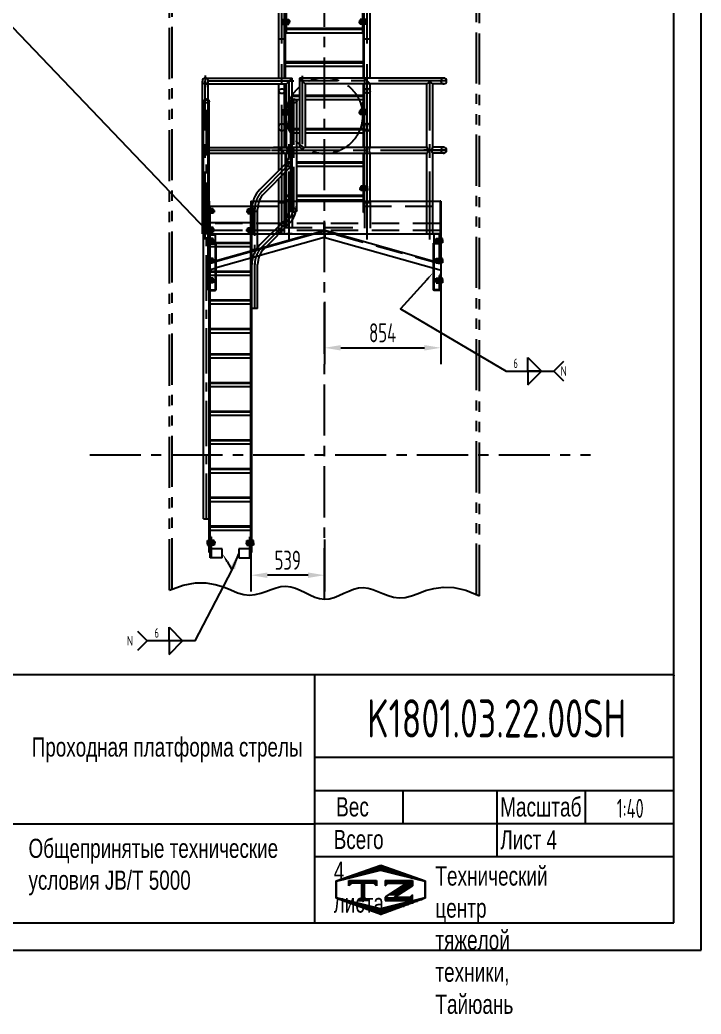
# Model space of a CAD drawing. Header units: millimetres. Extents: x 0 to 16800, y -469 to 11880.
# Drawn here: x 11802 to 16800, y -469 to 6825 of the extents above; entities that cross this region are included whole.
import ezdxf
from ezdxf.enums import TextEntityAlignment as Align

# ---------------------------------------------------------------- set-up
doc = ezdxf.new("R2010")
doc.units = ezdxf.units.MM
doc.header["$LTSCALE"] = 400
for name, pattern in [('F', [0.75, 0.5, -0.25]), ('G', [2, 1.25, -0.25, 0.25, -0.25]), ('K', [2.5, 1.25, -0.25, 0.25, -0.25, 0.25, -0.25])]:
    doc.linetypes.add(name, pattern=pattern)
for name, color, linetype in [('01', 7, 'Continuous'), ('02', 1, 'Continuous'), ('04', 2, 'F'), ('05', 4, 'G'), ('07', 6, 'K'), ('08', 1, 'Continuous'), ('11', 3, 'Continuous'), ('13', 3, 'Continuous'), ('THICK', 7, 'Continuous')]:
    doc.layers.add(name, color=color, linetype=linetype)
doc.styles.get("Standard").update_dxf_attribs({"font": 'isocp', "width": 0.707, "bigfont": 'intecad.shx'})
doc.dimstyles.new('INTE', dxfattribs={"dimscale": 40, "dimtxt": 3.5, "dimasz": 3, "dimexe": 3, "dimexo": 0, "dimgap": 1, "dimtad": 1, "dimdec": 0, "dimdsep": 46, "dimtxsty": 'Standard', "dimcen": 0, "dimclrd": 1, "dimclre": 1, "dimclrt": 3, "dimaunit": 1, "dimadec": 0, "dimazin": 0, "dimtfac": 1, "dimtdec": 0, "dimtmove": 0, "dimatfit": 0, "dimfxl": 1, "dimarcsym": 0})

# ---------------------------------------------------------------- blocks, each defined once
blk = doc.blocks.new('QB1')
at = {"layer": '05', "color": 4, "linetype": 'G', "ltscale": 0.75}
blk.add_line((74888.9, 27859.1), (74888.9, 35197.3), dxfattribs=at)
at = {"layer": '05', "ltscale": 0.75}
blk.add_line((73167.1, 28917.6), (76840, 28917.6), dxfattribs=at)
at = {"layer": '07', "color": 6, "linetype": 'K', "ltscale": 0.75}
for p, q in [((73772.4, 27932.5), (73772.4, 34869.1)), ((76005.4, 27892.1), (76005.4, 34869.1)), ((73752.4, 27925.1), (73752.4, 34865)), ((76025.4, 27883.9), (76025.4, 34865))]:
    blk.add_line(p, q, dxfattribs=at)
blk.add_circle((74888.9, 31406.4), 279.5, dxfattribs=at)
blk = doc.blocks.new('*U9')
at = {"layer": '01'}
for p, q in [((-18, 0), (-18, 16.5)), ((-18, 16.5), (0, 16.5)), ((-18, 10), (0, 10)), ((0, 16.5), (0, 0)), ((0, -16.5), (0, 0)), ((-18, 0), (-18, -16.5)), ((-18, -10), (0, -10)), ((-18, -16.5), (0, -16.5))]:
    blk.add_line(p, q, dxfattribs=at)
at = {"layer": '05'}
blk.add_line((-19.1, 0), (1.1, 0), dxfattribs=at)
blk = doc.blocks.new('*U11')
at = {"layer": '01'}
for p, q in [((-12.5, 0), (-12.5, 16.5)), ((-12.5, 16.5), (0, 16.5)), ((0, 10), (-12.5, 10)), ((-12.5, 0), (-12.5, -16.5)), ((0, 16.5), (0, 0)), ((0, 10), (40, 10)), ((0, -16.5), (0, 0)), ((7.5, 10), (7.5, 0)), ((7.5, -10), (7.5, 0)), ((40, 10), (40, 0)), ((40, -10), (40, 0)), ((0, -10), (-12.5, -10)), ((-12.5, -16.5), (0, -16.5)), ((0, -10), (40, -10))]:
    blk.add_line(p, q, dxfattribs=at)
at = {"layer": '02'}
for p, q in [((40, 8), (7.5, 8)), ((40, -8), (7.5, -8))]:
    blk.add_line(p, q, dxfattribs=at)
at = {"layer": '05'}
blk.add_line((-15.6, 0), (43.5, 0), dxfattribs=at)
blk = doc.blocks.new('*U10')
at = {"layer": '01'}
for p, q in [((-15.1, 5), (-15.1, 0)), ((0, 5), (-15.1, 5)), ((-15.1, 0), (0, 0)), ((0, 0), (-2.9, 5)), ((0, 5), (2.9, 0)), ((0, 5), (15.1, 5)), ((15.1, 0), (0, 0)), ((15.1, 5), (15.1, 0))]:
    blk.add_line(p, q, dxfattribs=at)
at = {"layer": '05'}
blk.add_line((0, 7.1), (0, -2.1), dxfattribs=at)
blk = doc.blocks.new('12-2')
at = {"ltscale": 1.5}
for p, q in [((49559.9, 45789.6), (49737.6, 45789.6)), ((49797.4, 45789.6), (49924.7, 45789.6)), ((49967, 45789.6), (50432.7, 45789.6)), ((50016.3, 45747.3), (50086.6, 45747.3)), ((50141.9, 45747.3), (50432.6, 45747.3)), ((50474.9, 45789.6), (51798.7, 45789.6)), ((50474.9, 45747.3), (51798.7, 45747.3)), ((50016.3, 45163.3), (50086.6, 45163.3)), ((50141.9, 45163.3), (50432.8, 45163.3)), ((50475.1, 45163.3), (51798.7, 45163.3)), ((49559.9, 45121), (49924.8, 45121)), ((49967.1, 45121), (50432.8, 45121)), ((50475.1, 45121), (51798.7, 45121))]:
    blk.add_line(p, q, dxfattribs=at)
for p, q in [((49559.9, 45747.3), (49559.9, 45789.6)), ((49580.6, 45701.2), (49580.6, 45741.3)), ((49605.6, 45701.2), (49605.6, 45741.3)), ((49613.1, 45701.2), (49613.1, 45741.3)), ((49825.6, 45701.2), (49825.6, 45741.3)), ((49850.6, 45701.2), (49850.6, 45741.3)), ((49858.1, 45701.2), (49858.1, 45741.3)), ((50070.6, 45734.9), (50070.6, 45741.3)), ((50095.6, 45734.9), (50095.6, 45741.3)), ((50103.1, 45734.9), (50103.1, 45741.3)), ((50315.6, 45734.9), (50315.6, 45741.3)), ((50340.6, 45734.9), (50340.6, 45741.3)), ((50348.1, 45734.9), (50348.1, 45741.3)), ((50560.6, 45169.3), (50560.6, 45741.3)), ((50585.6, 45169.3), (50585.6, 45741.3)), ((50593.1, 45169.3), (50593.1, 45741.3)), ((50805.7, 45169.3), (50805.7, 45741.3)), ((50830.6, 45169.3), (50830.6, 45741.3)), ((50838.1, 45169.3), (50838.1, 45741.3)), ((50070.6, 45639), (50070.6, 45692.6)), ((50095.6, 45639), (50095.6, 45692.6)), ((50103.1, 45639), (50103.1, 45692.6)), ((50315.6, 45639), (50315.6, 45692.6)), ((50340.6, 45639), (50340.6, 45692.6)), ((50348.1, 45639), (50348.1, 45692.6)), ((49580.6, 45169.3), (49580.6, 45658.9)), ((49605.6, 45169.3), (49605.6, 45658.9)), ((49613.1, 45169.3), (49613.1, 45658.9)), ((49825.6, 45169.3), (49825.6, 45658.9)), ((49850.6, 45169.3), (49850.6, 45658.9)), ((49858.1, 45169.3), (49858.1, 45658.9)), ((50070.6, 45169.3), (50070.6, 45596.7)), ((50095.6, 45169.3), (50095.6, 45596.7)), ((50103.1, 45169.3), (50103.1, 45596.7)), ((50315.6, 45169.3), (50315.6, 45596.7)), ((50340.6, 45169.3), (50340.6, 45596.7)), ((50348.1, 45169.3), (50348.1, 45596.7)), ((49559.9, 45121), (49559.9, 45163.3))]:
    blk.add_line(p, q)
at = {"layer": '01', "color": 7, "linetype": 'Continuous'}
for p, q in [((49489.3, 45747.3), (49779.9, 45747.3)), ((49489.3, 45747.3), (49489.3, 45741.3)), ((49489.3, 45741.3), (49924.7, 45741.3)), ((49967, 45747.3), (50432.6, 45747.3)), ((49967, 45741.3), (50432.6, 45741.3)), ((50149.1, 45735.3), (50149.1, 45741.3)), ((50200.1, 45735.3), (50200.1, 45741.3)), ((50250.1, 45735.3), (50250.1, 45741.3)), ((50301.1, 45735.3), (50301.1, 45741.3)), ((50474.9, 45747.3), (51546.3, 45747.3)), ((50474.9, 45741.3), (50963.7, 45741.3)), ((50811.7, 45735.3), (50811.7, 45741.3)), ((50862.7, 45735.3), (50862.7, 45741.3)), ((50912.7, 45735.3), (50912.7, 45741.3)), ((50937.7, 45747.3), (50937.7, 45741.3)), ((50963.7, 45735.3), (50963.7, 45741.3)), ((49489.3, 45169.3), (49924.8, 45169.3)), ((49489.3, 45163.3), (49489.3, 45169.3)), ((49489.3, 45163.3), (49924.8, 45163.3)), ((49589.8, 45169.3), (49589.8, 45163.3)), ((49640.8, 45169.3), (49640.8, 45163.3)), ((49690.8, 45169.3), (49690.8, 45163.3)), ((49741.8, 45169.3), (49741.8, 45163.3)), ((49967.1, 45169.3), (50432.8, 45169.3)), ((49967.1, 45163.3), (50432.8, 45163.3)), ((50149.1, 45175.3), (50149.1, 45169.3)), ((50200.1, 45175.3), (50200.1, 45169.3)), ((50250.1, 45175.3), (50250.1, 45169.3)), ((50301.1, 45175.3), (50301.1, 45169.3)), ((50475.1, 45169.3), (50963.7, 45169.3)), ((50475.1, 45163.3), (51546.3, 45163.3)), ((50811.7, 45175.3), (50811.7, 45169.3)), ((50862.7, 45175.3), (50862.7, 45169.3)), ((50912.7, 45175.3), (50912.7, 45169.3)), ((50937.7, 45163.3), (50937.7, 45169.3)), ((50963.7, 45175.3), (50963.7, 45169.3))]:
    blk.add_line(p, q, dxfattribs=at)
at = {"layer": '01', "color": 7, "linetype": 'Continuous', "ltscale": 2}
for p, q in [((50301.1, 45741.3), (50149.1, 45741.3)), ((50301.1, 45735.3), (50149.1, 45735.3)), ((50963.7, 45741.3), (50811.7, 45741.3)), ((50963.7, 45735.3), (50811.7, 45735.3)), ((49741.8, 45169.3), (49589.8, 45169.3)), ((49741.8, 45163.3), (49589.8, 45163.3)), ((50301.1, 45175.3), (50149.1, 45175.3)), ((50301.1, 45169.3), (50149.1, 45169.3)), ((50963.7, 45175.3), (50811.7, 45175.3)), ((50963.7, 45169.3), (50811.7, 45169.3))]:
    blk.add_line(p, q, dxfattribs=at)
at = {"layer": '01', "color": 7, "linetype": 'Continuous', "extrusion": (0, 0, -1)}
blk.add_ellipse((51798.7, 45768.4), major_axis=(0, 21.2), ratio=0.766044, start_param=0, end_param=3.141593, dxfattribs=at)
at = {"layer": '01', "color": 7, "linetype": 'Continuous'}
blk.add_ellipse((51798.7, 45142.1), major_axis=(0, -21.2), ratio=0.766044, start_param=0, end_param=3.141593, dxfattribs=at)
at = {"layer": '04'}
for p, q in [((50214.1, 45747.3), (50214.1, 45735.3)), ((50236.1, 45747.3), (50236.1, 45735.3)), ((50876.7, 45747.3), (50876.7, 45735.3)), ((50898.7, 45747.3), (50898.7, 45735.3)), ((49654.8, 45157.3), (49654.8, 45169.3)), ((49676.8, 45157.3), (49676.8, 45169.3)), ((50214.1, 45163.3), (50214.1, 45175.3)), ((50236.1, 45163.3), (50236.1, 45175.3)), ((50876.7, 45163.3), (50876.7, 45175.3)), ((50898.7, 45163.3), (50898.7, 45175.3))]:
    blk.add_line(p, q, dxfattribs=at)
at = {"layer": '04', "color": 2, "linetype": 'F'}
for p, q in [((50760.1, 45747.3), (50760.1, 45789.6)), ((50760.1, 45121), (50760.1, 45163.3))]:
    blk.add_line(p, q, dxfattribs=at)
at = {"layer": '04'}
blk.add_ellipse((50114.2, 45768.4), major_axis=(-27.6, 0), ratio=0.766044, dxfattribs=at)
at = {"layer": '04', "color": 2, "linetype": 'F'}
for centre, major_axis in [((50380, 45768.4), (0, 21.2)), ((51798.7, 45768.4), (0, 21.2)), ((50380, 45142.1), (0, -21.2))]:
    blk.add_ellipse(centre, major_axis=major_axis, ratio=0.766044, start_param=0, end_param=3.141593, dxfattribs=at)
at = {"layer": '04', "color": 2, "linetype": 'F', "extrusion": (0, 0, -1)}
for centre, major_axis in [((50380, 45768.4), (0, 21.2)), ((50380, 45142.1), (0, -21.2)), ((51798.7, 45142.1), (0, -21.2))]:
    blk.add_ellipse(centre, major_axis=major_axis, ratio=0.766044, start_param=0, end_param=3.141593, dxfattribs=at)
at = {"layer": '04', "extrusion": (0, 0, -1)}
blk.add_ellipse((50114.2, 45142.1), major_axis=(-27.6, 0), ratio=0.766044, dxfattribs=at)
at = {"layer": '05', "ltscale": 1.5}
for p, q in [((49527.7, 45768.4), (51814.9, 45768.4)), ((49527.7, 45142.1), (51814.9, 45142.1))]:
    blk.add_line(p, q, dxfattribs=at)
at = {"layer": '05', "color": 4, "linetype": 'G'}
for p, q in [((50225.1, 45736.3), (50225.1, 45754.7)), ((50887.7, 45736.3), (50887.7, 45754.7)), ((49665.8, 45168.2), (49665.8, 45149.9)), ((50225.1, 45174.2), (50225.1, 45155.9)), ((50887.7, 45174.2), (50887.7, 45155.9))]:
    blk.add_line(p, q, dxfattribs=at)
at = {"layer": '04', "rotation": 270}
for p in [(50225.1, 45752.3), (50887.7, 45752.3)]:
    blk.add_blockref('*U11', p, dxfattribs=at)
at = {"layer": '04'}
for p in [(50225.1, 45747.3), (50887.7, 45747.3)]:
    blk.add_blockref('*U10', p, dxfattribs=at)
at = {"layer": '04', "xscale": -1}
for name, p, rotation in [('*U11', (49665.8, 45152.3), 270), ('*U10', (49665.8, 45157.3), 180), ('*U11', (50225.1, 45158.3), 270), ('*U10', (50225.1, 45163.3), 180), ('*U11', (50887.7, 45158.3), 270), ('*U10', (50887.7, 45163.3), 180)]:
    blk.add_blockref(name, p, dxfattribs=dict(at, rotation=rotation))
at = {"layer": '05', "rotation": 270}
for p in [(50225.1, 45717.3), (50225.1, 45717.3), (50887.7, 45717.3)]:
    blk.add_blockref('*U9', p, dxfattribs=at)
at = {"layer": '05', "xscale": -1, "rotation": 270}
for p in [(49665.8, 45187.3), (49665.8, 45187.3), (50225.1, 45193.3), (50225.1, 45193.3), (50887.7, 45193.3), (50887.7, 45193.3)]:
    blk.add_blockref('*U9', p, dxfattribs=at)
blk = doc.blocks.new('*U14')
at = {"layer": '01'}
for p, q in [((-15.1, 5), (-15.1, 0)), ((0, 5), (-15.1, 5)), ((-15.1, 0), (0, 0)), ((0, 0), (-2.9, 5)), ((0, 5), (2.9, 0)), ((0, 5), (15.1, 5)), ((15.1, 0), (0, 0)), ((15.1, 5), (15.1, 0))]:
    blk.add_line(p, q, dxfattribs=at)
at = {"layer": '05'}
blk.add_line((0, 7.1), (0, -2.1), dxfattribs=at)
blk = doc.blocks.new('*U15')
at = {"layer": '01'}
for p, q in [((-18, 0), (-18, 16.5)), ((-18, 16.5), (0, 16.5)), ((-18, 10), (0, 10)), ((0, 16.5), (0, 0)), ((0, -16.5), (0, 0)), ((-18, 0), (-18, -16.5)), ((-18, -10), (0, -10)), ((-18, -16.5), (0, -16.5))]:
    blk.add_line(p, q, dxfattribs=at)
at = {"layer": '05'}
blk.add_line((-19.1, 0), (1.1, 0), dxfattribs=at)
blk = doc.blocks.new('*U16')
at = {"layer": '01'}
for p, q in [((-12.5, 0), (-12.5, 16.5)), ((-12.5, 16.5), (0, 16.5)), ((0, 10), (-12.5, 10)), ((-12.5, 0), (-12.5, -16.5)), ((0, 16.5), (0, 0)), ((0, 10), (40, 10)), ((0, -16.5), (0, 0)), ((7.5, 10), (7.5, 0)), ((7.5, -10), (7.5, 0)), ((40, 10), (40, 0)), ((40, -10), (40, 0)), ((0, -10), (-12.5, -10)), ((-12.5, -16.5), (0, -16.5)), ((0, -10), (40, -10))]:
    blk.add_line(p, q, dxfattribs=at)
at = {"layer": '02'}
for p, q in [((40, 8), (7.5, 8)), ((40, -8), (7.5, -8))]:
    blk.add_line(p, q, dxfattribs=at)
at = {"layer": '05'}
blk.add_line((-15.6, 0), (43.5, 0), dxfattribs=at)
blk = doc.blocks.new('11-1')
for p, q in [((53693.4, 47114.9), (53693.4, 48236.4)), ((53735.7, 47749.9), (53735.7, 48236.8)), ((54351.4, 48257.8), (54309.1, 48215.5)), ((54309.1, 47749.9), (54309.1, 48215.5)), ((54351.4, 47750), (54351.4, 48257.8)), ((55463.9, 48258), (54405, 48258)), ((54405, 48258), (54405, 47750)), ((54405, 48258), (54447.3, 48215.7)), ((55340.7, 48215.7), (54447.3, 48215.7)), ((54447.3, 48215.7), (54447.3, 47750)), ((54882, 48258), (54924.3, 48215.7)), ((54882, 47750), (54882, 48215.7)), ((54924.3, 47750), (54924.3, 48215.7)), ((55340.7, 47750), (55340.7, 48215.7)), ((55383, 47750), (55383, 48215.7)), ((55463.9, 48215.7), (55383, 48215.7)), ((53714.6, 47749.9), (54309.1, 47749.9)), ((53714.6, 47707.6), (54309.1, 47707.6)), ((53735.7, 47114.9), (53735.7, 47707.6)), ((54215, 47750), (54405, 47750)), ((54254.1, 47750), (54296.4, 47707.7)), ((54254.1, 47580), (54254.1, 47750)), ((54257.3, 47707.7), (55340.7, 47707.7)), ((54309.1, 47356), (54309.1, 47707.6)), ((54351.4, 47356), (54351.4, 47707.7)), ((54447.3, 47750), (55340.7, 47750)), ((54882, 47356), (54882, 47707.7)), ((54924.3, 47356), (54924.3, 47707.7)), ((55340.7, 47115), (55340.7, 47707.7)), ((55463.9, 47750), (55383, 47750)), ((55383, 47115), (55383, 47707.7)), ((55463.9, 47707.7), (55383, 47707.7)), ((54296.4, 47115), (54296.4, 47562.5)), ((54254.1, 47115), (54254.1, 47520.2)), ((53735.7, 47356), (53735.7, 47118.9)), ((53735.7, 47356), (53741.7, 47356)), ((53741.7, 47356), (53741.7, 47121)), ((54049.7, 47356), (55436.7, 47356)), ((55436.7, 47356), (55436.7, 47115)), ((53741.7, 47318), (53741.7, 47115)), ((53741.7, 47318), (54049.7, 47318)), ((54055.7, 47318), (54055.7, 47115)), ((54061.7, 47143), (54061.7, 47311)), ((55436.7, 47318), (55436.7, 47115)), ((53741.7, 47199), (53741.7, 47115)), ((53741.7, 47199), (54049.7, 47199)), ((53741.7, 47121), (53741.7, 46708)), ((53735.7, 47114.9), (53693.4, 47114.9)), ((53735.7, 46705.9), (53735.7, 47118.9)), ((53741.7, 47115), (55436.7, 47115)), ((53741.7, 47115), (55436.7, 47115)), ((53747.7, 47108.9), (53786.7, 47108.9)), ((54497.8, 47115), (53786.7, 46915.1)), ((53786.7, 47108.9), (53786.7, 46699.9)), ((54586.7, 47088.1), (53786.7, 46863.2)), ((54520, 47115), (53788.3, 46909.4)), ((54254.1, 47115), (54296.4, 47115)), ((54351.4, 47114.8), (54309.1, 47114.8)), ((54586.7, 47085), (54592.7, 47085)), ((54592.7, 47088.1), (55391.7, 46863.5)), ((54681.7, 47115), (55391.7, 46915.4)), ((54882, 47115), (54924.3, 47115)), ((55340.7, 47115), (55383, 47115)), ((53741.7, 46699.9), (53786.7, 46699.9)), ((53747.7, 46702), (53786.7, 46702))]:
    blk.add_line(p, q)
at = {"ltscale": 1.5}
for p in [(53714.6, 48215.6), (54351.4, 48257.8)]:
    blk.add_line(p, (54309.1, 48215.5), dxfattribs=at)
for centre, radius, start, end in [((54426.2, 47774), 32, 228.57285, 311.42715), ((55313, 47728.8), 34.9, 322.64933, 37.35067), ((55407, 47728.8), 32, 138.63979, 221.36021), ((55463.9, 47728.8), 21.1, 270, 90), ((53747.7, 47114.9), 6, 180, 270), ((53741.7, 46705.9), 6, 180, 270), ((53747.7, 46708), 6, 180, 270)]:
    blk.add_arc(centre, radius, start, end)
at = {"layer": '01', "color": 7, "linetype": 'Continuous', "ltscale": 1.5}
for p, q in [((53713.9, 48257.9), (54351.4, 48257.8)), ((53892.7, 47749.9), (54309.1, 47749.8))]:
    blk.add_line(p, q, dxfattribs=at)
at = {"layer": '01', "color": 7, "linetype": 'Continuous'}
for p, q in [((54405, 48258), (54447.3, 48215.7)), ((54049.7, 47356), (54049.7, 47199)), ((55436.7, 47356), (55436.7, 47121)), ((55442.7, 47356), (55436.7, 47356)), ((55442.7, 47356), (55442.7, 47118.9)), ((54055.7, 47318), (54055.7, 47115)), ((54061.7, 47318), (54055.7, 47318)), ((54061.7, 47318), (54061.7, 47115)), ((53787.7, 47047.5), (53792.7, 47047.5)), ((53792.7, 47047.5), (53792.7, 46702)), ((54061.7, 47115), (54055.7, 47115)), ((54586.7, 47115), (54586.7, 47085)), ((54592.7, 47115), (54592.7, 47085)), ((55391.7, 47047.5), (55386.7, 47047.5)), ((55386.7, 47047.5), (55386.7, 46702)), ((55430.7, 47115), (55391.7, 47115)), ((55391.7, 47115), (55391.7, 46699.9)), ((55436.7, 47112.9), (55391.7, 47112.9)), ((55442.7, 47118.9), (55442.7, 46705.9)), ((53787.7, 47043), (53792.7, 47043)), ((55391.7, 47043), (55386.7, 47043)), ((53787.7, 46704.8), (53792.7, 46704.8)), ((53787.7, 46702), (53792.7, 46702)), ((55391.7, 46704.8), (55386.7, 46704.8)), ((55391.7, 46702), (55386.7, 46702)), ((55436.7, 46699.9), (55391.7, 46699.9))]:
    blk.add_line(p, q, dxfattribs=at)
at = {"layer": '01', "color": 7, "linetype": 'Continuous', "ltscale": 2}
for centre in [(53714.6, 48236.8), (53714.6, 47728.7)]:
    blk.add_arc(centre, 21.1, 90, 270, dxfattribs=at)
at = {"layer": '01', "color": 7, "linetype": 'Continuous'}
for centre, radius, start, end in [((55361.9, 48192.9), 31.1, 47.14644, 132.85356), ((55463.9, 48236.8), 21.1, 270, 90), ((55430.7, 47121), 6, 270, 0), ((55436.7, 47118.9), 6, 270, 0), ((55436.7, 46705.9), 6, 270, 0)]:
    blk.add_arc(centre, radius, start, end, dxfattribs=at)
at = {"layer": '04', "color": 2, "linetype": 'F', "ltscale": 1.5}
blk.add_line((54882, 48258), (54924.3, 48215.7), dxfattribs=at)
at = {"layer": '04', "color": 2, "linetype": 'F'}
for p, q in [((54882, 48258), (54882, 48215.7)), ((53735.7, 47749.9), (53735.7, 47707.6)), ((54351.4, 47750), (54351.4, 47707.7)), ((54882, 47750), (54882, 47707.7)), ((54309.1, 47356), (54309.1, 47115)), ((54351.4, 47356), (54351.4, 47115)), ((54882.2, 47356), (54882.2, 47115)), ((54924.5, 47356), (54924.5, 47115)), ((53741.7, 47294), (53735.7, 47294)), ((53741.7, 47272), (53735.7, 47272)), ((54049.7, 47318), (54297.7, 47318)), ((54297.7, 47318), (54297.7, 47161)), ((54881.7, 47318), (55436.7, 47318)), ((54881.7, 47318), (54881.7, 47161)), ((54586.7, 47115), (54586.7, 47198)), ((54586.7, 47198), (54592.7, 47198)), ((54592.7, 47115), (54592.7, 47198)), ((53741.7, 47154), (53735.7, 47154)), ((53741.7, 47132), (53735.7, 47132)), ((54297.7, 47161), (54881.7, 47161)), ((54497.8, 47115), (54586.7, 47140)), ((54520, 47115), (54586.7, 47133.8)), ((54681.7, 47115), (54592.7, 47140)), ((54680, 47109.2), (54592.7, 47133.8)), ((53741.7, 47075.6), (53735.7, 47075.6)), ((53741.7, 47053.6), (53735.7, 47053.6)), ((53748.7, 47109.5), (53741.7, 47109.5)), ((53741.7, 47106.8), (53786.7, 47106.8)), ((53754.7, 47047.5), (53787.7, 47047.5)), ((54680, 47109.2), (55390.1, 46909.6)), ((55424.7, 47047.5), (55391.7, 47047.5)), ((55436.7, 47109.5), (55430.7, 47109.5)), ((53748.7, 47043), (53787.7, 47043)), ((55430.7, 47043), (55391.7, 47043)), ((53741.7, 46929.9), (53735.7, 46929.9)), ((53741.7, 46907.9), (53735.7, 46907.9)), ((53741.7, 46902.5), (53786.7, 46915.1)), ((53743.3, 46896.7), (53788.3, 46909.4)), ((55390.1, 46909.6), (55435.1, 46897)), ((55391.7, 46915.4), (55436.7, 46902.8)), ((53741.7, 46850.5), (53786.7, 46863.2)), ((55391.7, 46863.5), (55436.7, 46850.8)), ((53741.7, 46784.2), (53735.7, 46784.2)), ((53741.7, 46762.2), (53735.7, 46762.2)), ((53748.7, 46702), (53787.7, 46702)), ((53754.7, 46704.8), (53787.7, 46704.8)), ((55424.7, 46704.8), (55391.7, 46704.8)), ((55430.7, 46702), (55391.7, 46702))]:
    blk.add_line(p, q, dxfattribs=at)
at = {"layer": '04'}
for p, q in [((54061.7, 47294), (54055.7, 47294)), ((54061.7, 47272), (54055.7, 47272)), ((54586.7, 47190), (53741.7, 47190)), ((54586.7, 47140), (53741.7, 47140)), ((54061.7, 47154), (54055.7, 47154)), ((54061.7, 47132), (54055.7, 47132)), ((55436.7, 47190), (54592.7, 47190)), ((55436.7, 47140), (54592.7, 47140)), ((55436.7, 47121), (55436.7, 46708)), ((53748.7, 47109.5), (53748.7, 46710.8)), ((54592.7, 47115), (54586.7, 47115)), ((55430.7, 47109.5), (55430.7, 46710.8)), ((55442.7, 47075.4), (55436.7, 47075.4)), ((55442.7, 47053.4), (55436.7, 47053.4)), ((55442.9, 46929.4), (55436.9, 46929.4)), ((55442.9, 46907.4), (55436.9, 46907.4)), ((55442.7, 46784), (55436.7, 46784)), ((55442.7, 46762), (55436.7, 46762))]:
    blk.add_line(p, q, dxfattribs=at)
at = {"layer": '04', "color": 2, "linetype": 'F', "ltscale": 2}
for centre in [(53714.6, 48236.8), (53714.6, 47728.7)]:
    blk.add_arc(centre, 21.1, 270, 90, dxfattribs=at)
at = {"layer": '04', "color": 2, "linetype": 'F'}
for centre, radius, start, end in [((55463.9, 48236.8), 21.1, 90, 270), ((54288.1, 47728.7), 29.8, 314.81798, 45.18202), ((54945.3, 47728.9), 29.8, 134.81798, 225.18202), ((55463.9, 47728.8), 21.1, 90, 270), ((53741.7, 47112.8), 6, 180, 270), ((53748.7, 47049), 6, 180, 270), ((53754.7, 47053.5), 6, 180, 270), ((55424.7, 47053.5), 6, 270, 0), ((55430.7, 47049), 6, 270, 0), ((53754.7, 46710.8), 6, 180, 270), ((55424.7, 46710.8), 6, 270, 0)]:
    blk.add_arc(centre, radius, start, end, dxfattribs=at)
at = {"layer": '04'}
for centre, start, end in [((53748.7, 46708), 180, 270), ((55430.7, 46708), 270, 0)]:
    blk.add_arc(centre, 6, start, end, dxfattribs=at)
at = {"layer": '05', "color": 4, "linetype": 'G', "ltscale": 1.5}
for p, q in [((53714.6, 48277.7), (53714.6, 48191.7)), ((53744, 48236.8), (54364.9, 48236.7))]:
    blk.add_line(p, q, dxfattribs=at)
at = {"layer": '05', "color": 4, "linetype": 'G'}
for p, q in [((53714.6, 47072.8), (53714.6, 48236.8)), ((54330.3, 47072.8), (54330.3, 48236.7)), ((55485, 48236.8), (54405, 48236.8)), ((54426.2, 48273.6), (54426.2, 47708.5)), ((54903.2, 47072.9), (54903.2, 48236.8)), ((55361.9, 47072.9), (55361.9, 48236.8)), ((53693.4, 47728.7), (54336.2, 47728.7)), ((54199.4, 47728.8), (55485, 47728.8)), ((54275.3, 47115), (54275.3, 47750)), ((55485, 47728.8), (55317.4, 47728.8)), ((53759.9, 47283), (53717.8, 47283)), ((54075.7, 47283), (54041.1, 47283)), ((53759.9, 47143), (53717.8, 47143)), ((54076.4, 47143), (54037.2, 47143)), ((53759.9, 47064.6), (53717.8, 47064.6)), ((55461.8, 47064.6), (55423.3, 47064.6)), ((53759.9, 46918.9), (53717.8, 46918.9)), ((55462, 46918.7), (55423.4, 46918.7)), ((53759.9, 46773.2), (53717.8, 46773.2)), ((55461.8, 46773.2), (55423.3, 46773.2))]:
    blk.add_line(p, q, dxfattribs=at)
at = {"layer": '05', "xscale": -1}
for name, p, rotation in [('*U16', (53735.7, 47064.6), 180), ('*U14', (53748.7, 47064.6), 270), ('*U16', (53735.7, 46918.9), 180), ('*U14', (53748.7, 46918.9), 270), ('*U16', (53735.7, 46773.2), 180), ('*U14', (53748.7, 46773.2), 270)]:
    blk.add_blockref(name, p, dxfattribs=dict(at, rotation=rotation))
for p in [(53753.7, 47064.6), (53753.7, 46918.9), (53753.7, 46773.2)]:
    blk.add_blockref('*U15', p, dxfattribs=at)
at = {"layer": '05'}
for name, p, rotation in [('*U16', (55442.7, 47064.6), 180), ('*U14', (55430.7, 47064.6), 90), ('*U16', (55442.7, 46918.7), 180), ('*U14', (55430.7, 46918.7), 90), ('*U16', (55442.7, 46773.2), 180), ('*U14', (55430.7, 46773.2), 90)]:
    blk.add_blockref(name, p, dxfattribs=dict(at, rotation=rotation))
for p in [(55425.7, 47064.6), (55425.7, 46918.7), (55425.7, 46773.2)]:
    blk.add_blockref('*U15', p, dxfattribs=at)
blk = doc.blocks.new('*U23')
at = {"layer": '01'}
for p, q in [((-12.5, 0), (-12.5, 16.5)), ((-12.5, 16.5), (0, 16.5)), ((0, 10), (-12.5, 10)), ((-12.5, 0), (-12.5, -16.5)), ((0, 16.5), (0, 0)), ((0, 10), (40, 10)), ((0, -16.5), (0, 0)), ((7.5, 10), (7.5, 0)), ((7.5, -10), (7.5, 0)), ((40, 10), (40, 0)), ((40, -10), (40, 0)), ((0, -10), (-12.5, -10)), ((-12.5, -16.5), (0, -16.5)), ((0, -10), (40, -10))]:
    blk.add_line(p, q, dxfattribs=at)
at = {"layer": '02'}
for p, q in [((40, 8), (7.5, 8)), ((40, -8), (7.5, -8))]:
    blk.add_line(p, q, dxfattribs=at)
at = {"layer": '05'}
blk.add_line((-15.6, 0), (43.5, 0), dxfattribs=at)
blk = doc.blocks.new('*U22')
at = {"layer": '01'}
for p, q in [((-18, 0), (-18, 16.5)), ((-18, 16.5), (0, 16.5)), ((-18, 10), (0, 10)), ((0, 16.5), (0, 0)), ((0, -16.5), (0, 0)), ((-18, 0), (-18, -16.5)), ((-18, -10), (0, -10)), ((-18, -16.5), (0, -16.5))]:
    blk.add_line(p, q, dxfattribs=at)
at = {"layer": '05'}
blk.add_line((-19.1, 0), (1.1, 0), dxfattribs=at)
blk = doc.blocks.new('*U21')
at = {"layer": '01'}
for p, q in [((-15.1, 5), (-15.1, 0)), ((0, 5), (-15.1, 5)), ((-15.1, 0), (0, 0)), ((0, 0), (-2.9, 5)), ((0, 5), (2.9, 0)), ((0, 5), (15.1, 5)), ((15.1, 0), (0, 0)), ((15.1, 5), (15.1, 0))]:
    blk.add_line(p, q, dxfattribs=at)
at = {"layer": '05'}
blk.add_line((0, 7.1), (0, -2.1), dxfattribs=at)
blk = doc.blocks.new('10-2')
for p, q in [((76132, 50417), (78711.7, 50417)), ((76132, 50328), (76132, 50417)), ((76285.3, 50409), (76132, 50409)), ((76145, 50417), (76221, 50417)), ((76170.2, 50423), (79481.9, 50423)), ((76170.2, 50417), (76170.2, 50423)), ((76196.8, 50328), (76196.8, 50409)), ((76285.3, 50409), (76285.3, 50417)), ((76332, 50117), (76332, 50417)), ((76357, 50117), (76357, 50417)), ((76362.2, 50117), (76362.2, 50417)), ((76416.8, 50465.3), (76416.8, 50423)), ((76542.6, 50117), (76542.6, 50417)), ((76567.6, 50117), (76567.6, 50417)), ((76572.8, 50117), (76572.8, 50417)), ((76753.2, 50117), (76753.2, 50417)), ((76778.2, 50117), (76778.2, 50417)), ((76783.4, 50117), (76783.4, 50417)), ((76963.8, 50117), (76963.8, 50417)), ((76988.8, 50117), (76988.8, 50417)), ((76994, 50117), (76994, 50417)), ((77174.4, 50117), (77174.4, 50417)), ((77199.4, 50117), (77199.4, 50417)), ((77204.6, 50117), (77204.6, 50417)), ((77385, 50117), (77385, 50417)), ((77410, 50117), (77410, 50417)), ((77415.2, 50117), (77415.2, 50417)), ((77595.6, 50117), (77595.6, 50417)), ((77620.6, 50117), (77620.6, 50417)), ((77625.8, 50117), (77625.8, 50417)), ((77780.3, 50117), (77780.3, 50417)), ((77805.3, 50117), (77805.3, 50417)), ((77810.4, 50117), (77810.4, 50417)), ((77990.9, 50117), (77990.9, 50417)), ((78015.9, 50117), (78015.9, 50417)), ((78021, 50117), (78021, 50417)), ((78201.5, 50117), (78201.5, 50417)), ((78226.5, 50117), (78226.5, 50417)), ((78231.6, 50117), (78231.6, 50417)), ((78412.1, 50117), (78412.1, 50417)), ((78437.1, 50117), (78437.1, 50417)), ((78442.2, 50117), (78442.2, 50417)), ((78711.7, 50417), (78711.7, 50423)), ((76132, 50328), (76196.8, 50328)), ((76132, 50206), (76132, 50117)), ((76196.8, 50206), (76132, 50206)), ((76196.8, 50125), (76196.8, 50206)), ((76132, 50125), (76285.3, 50125)), ((76132, 50117), (78711.7, 50117)), ((76221, 50117), (76145, 50117)), ((76170.2, 50111), (76170.2, 50117)), ((76170.2, 50111), (78711.7, 50111)), ((76285.3, 50125), (76285.3, 50117)), ((77959.7, 50068.7), (77959.7, 50111)), ((78389.7, 50068.7), (78389.7, 50111)), ((78711.7, 50111), (78711.7, 50117))]:
    blk.add_line(p, q)
at = {"ltscale": 1.5}
for p, q in [((76416.8, 50465.3), (79481.9, 50465.3)), ((77234.3, 50423), (78347.7, 50423)), ((78413.5, 50423), (79058.7, 50423))]:
    blk.add_line(p, q, dxfattribs=at)
at = {"ltscale": 0.666667}
for p, q in [((78802.3, 50465.3), (79481.9, 50465.3)), ((78374.7, 50111), (78494, 50111)), ((77959.7, 50068.7), (78282, 50068.7)), ((78389.7, 50068.7), (78689.1, 50068.7)), ((78426.9, 50051.1), (78606.5, 49871.5)), ((78834, 50051.1), (79013.6, 49871.5)), ((78397, 50021.2), (78596.7, 49824)), ((78804.1, 50021.2), (78983.7, 49841.6)), ((78679.8, 49824), (78766.7, 49824)), ((78679.8, 49824), (79481.9, 49824)), ((79161.5, 49824), (79320.5, 49824)), ((78679.8, 49781.7), (79481.9, 49781.7)), ((79161.5, 49781.7), (79320.5, 49781.7))]:
    blk.add_line(p, q, dxfattribs=at)
for centre, radius, start, end in [((78282, 49905.9), 205.2, 45.06737, 90), ((78689.1, 49905.9), 205.2, 45.06737, 90), ((78282, 49905.9), 162.8, 45.06737, 90), ((78689.1, 49905.9), 162.8, 45.06737, 90), ((78721.5, 49986.8), 162.8, 225.06737, 270)]:
    blk.add_arc(centre, radius, start, end, dxfattribs=at)
for centre in [(79481.9, 50444.2), (79481.9, 49802.8)]:
    blk.add_ellipse(centre, major_axis=(0, 21.2), ratio=0.642788, start_param=3.141593, end_param=6.283185, dxfattribs=at)
at = {"layer": '01', "color": 7, "linetype": 'Continuous', "ltscale": 0.666667}
for centre, radius, start, end in [((78721.5, 49986.8), 205.2, 232.54295, 270), ((79128.6, 49986.8), 205.2, 225.06737, 232.54295), ((79128.6, 49986.8), 162.8, 225.06737, 270)]:
    blk.add_arc(centre, radius, start, end, dxfattribs=at)
at = {"layer": '01', "color": 7, "linetype": 'Continuous', "ltscale": 0.666667, "extrusion": (0, 0, -1)}
blk.add_ellipse((78679.8, 49802.8), major_axis=(0, 21.2), ratio=0.642788, start_param=3.141593, end_param=6.283185, dxfattribs=at)
at = {"layer": '04', "color": 2, "linetype": 'F'}
for p, q in [((76229.5, 50423), (76229.5, 50417)), ((76229.5, 50417), (76229.5, 50409)), ((76251.5, 50423), (76251.5, 50417)), ((76251.5, 50417), (76251.5, 50409)), ((78524.4, 50423), (78524.4, 50417)), ((78546.4, 50423), (78546.4, 50417)), ((78664.3, 50423), (78664.3, 50417)), ((78686.3, 50423), (78686.3, 50417)), ((76229.5, 50117), (76229.5, 50125)), ((76229.5, 50117), (76229.5, 50111)), ((76251.5, 50117), (76251.5, 50125)), ((76251.5, 50117), (76251.5, 50111)), ((78524.4, 50117), (78524.4, 50111)), ((78546.4, 50117), (78546.4, 50111)), ((78664.3, 50117), (78664.3, 50111)), ((78686.3, 50117), (78686.3, 50111))]:
    blk.add_line(p, q, dxfattribs=at)
at = {"layer": '04', "color": 2, "linetype": 'F', "ltscale": 0.666667, "extrusion": (0, 0, -1)}
for centre, start_param in [((79481.9, 50444.2), 3.140337), ((79481.9, 49802.8), 3.141593)]:
    blk.add_ellipse(centre, major_axis=(0, 21.2), ratio=0.642788, start_param=start_param, end_param=6.283185, dxfattribs=at)
at = {"layer": '04', "color": 2, "linetype": 'F', "ltscale": 0.666667}
blk.add_ellipse((78679.8, 49802.8), major_axis=(0, 21.2), ratio=0.642788, start_param=3.141593, end_param=6.283185, dxfattribs=at)
at = {"layer": '05', "color": 4, "linetype": 'G'}
for p, q in [((76240.5, 50444.4), (76240.5, 50398.7)), ((76240.5, 50427.5), (76240.5, 50398.4)), ((78535.4, 50460), (78535.4, 50381.6)), ((78675.3, 50454.7), (78675.3, 50380.2)), ((76240.5, 50138.4), (76240.5, 50092.7)), ((76240.5, 50106.5), (76240.5, 50135.7)), ((78535.4, 50154), (78535.4, 50075.6)), ((78675.3, 50148.7), (78675.3, 50074.2))]:
    blk.add_line(p, q, dxfattribs=at)
at = {"layer": '05', "ltscale": 0.666667}
for p, q in [((76416.8, 50444.2), (79495.5, 50444.2)), ((77959.7, 50089.9), (78689.1, 50089.9)), ((78412, 50036.1), (78591.6, 49856.5)), ((78819, 50036.1), (78998.6, 49856.5)), ((78666.2, 49802.8), (78798.6, 49802.8)), ((78666.2, 49802.8), (79495.5, 49802.8)), ((79161.5, 49802.8), (79352.5, 49802.8))]:
    blk.add_line(p, q, dxfattribs=at)
at = {"layer": '05', "color": 4, "linetype": 'G', "ltscale": 0.666667}
for centre, start, end in [((78282, 49905.9), 45.06737, 90), ((78689.1, 49905.9), 45.06737, 90), ((78721.5, 49986.8), 225.06737, 270), ((79128.6, 49986.8), 225.06737, 242.25821)]:
    blk.add_arc(centre, 184, start, end, dxfattribs=at)
for name, p, rotation in [('*U23', (76240.5, 50423), 270), ('*U22', (76240.5, 50404), 90), ('*U21', (76240.5, 50409), 180), ('*U23', (76240.5, 50111), 90), ('*U22', (76240.5, 50130), 270)]:
    blk.add_blockref(name, p, dxfattribs=dict(rotation=rotation))
blk.add_blockref('*U21', (76240.5, 50125))
blk = doc.blocks.new('*D29')
at = {"layer": '08', "color": 1, "lineweight": -2}
for p, q in [((14890.6, 4861.2), (14890.6, 4299.1)), ((14036.6, 4755.4), (14036.6, 4299.1)), ((14156.6, 4419.1), (14770.6, 4419.1))]:
    blk.add_line(p, q, dxfattribs=at)
at = {"layer": '08', "color": 1}
for points in [[(14156.6, 4439.1), (14156.6, 4399.1), (14036.6, 4419.1)], [(14770.6, 4439.1), (14770.6, 4399.1), (14890.6, 4419.1)]]:
    blk.add_solid(points, dxfattribs=at)
at = {"layer": 'Defpoints', "color": 0}
for p in [(14890.6, 4861.2), (14036.6, 4755.4), (14890.6, 4419.1)]:
    blk.add_point(p, dxfattribs=at)
at = {"layer": '08', "color": 3, "insert": (14463.6, 4529.1), "char_height": 140, "attachment_point": 5}
blk.add_mtext('854', dxfattribs=at)
blk = doc.blocks.new('*D32')
at = {"layer": '08', "color": 1, "lineweight": -2}
for p, q in [((14036.6, 3012.2), (14036.6, 2630.7)), ((13497.6, 2892.3), (13497.6, 2630.7)), ((13916.6, 2750.7), (13617.6, 2750.7))]:
    blk.add_line(p, q, dxfattribs=at)
at = {"layer": '08', "color": 1}
for points in [[(13617.6, 2770.7), (13617.6, 2730.7), (13497.6, 2750.7)], [(13916.6, 2770.7), (13916.6, 2730.7), (14036.6, 2750.7)]]:
    blk.add_solid(points, dxfattribs=at)
at = {"layer": 'Defpoints', "color": 0}
for p in [(14036.6, 3012.2), (13497.6, 2892.3), (13497.6, 2750.7)]:
    blk.add_point(p, dxfattribs=at)
at = {"layer": '08', "color": 3, "insert": (13767.1, 2860.7), "char_height": 140, "attachment_point": 5}
blk.add_mtext('539', dxfattribs=at)
blk = doc.blocks.new('*U36', base_point=(14834.6, 4970.7))
at = {"layer": '01'}
for points in [[(15529, 4347.6), (15629, 4247.6), (15529, 4247.6)], [(15529, 4147.6), (15629, 4247.6), (15529, 4247.6)]]:
    blk.add_lwpolyline(points, close=True, dxfattribs=at)
at = {"layer": '02'}
blk.add_lwpolyline([(14834.6, 4970.7, 0, 16, 0), (14787.7, 4918.8, 16, 16, 0)], format="xyseb", dxfattribs=at)
for points in [[(14787.7, 4918.8), (14595.4, 4705.7), (15369, 4247.6), (15719, 4247.6)], [(15789.7, 4318.3), (15719, 4247.6), (15789.7, 4176.9)]]:
    blk.add_lwpolyline(points, dxfattribs=at)
at = {"layer": '13', "width": 0.707}
blk.add_text('6', height=70, dxfattribs=at).set_placement((15423, 4270.6))
at = {"layer": '13', "width": 1.010989}
blk.add_text('N', height=70, dxfattribs=at).set_placement((15769, 4212.6), (15815, 4212.6), align=Align.FIT)
blk = doc.blocks.new('*U37', base_point=(13286.6, 2911.7))
at = {"layer": '01'}
for points in [[(12896.3, 2369.3), (12996.3, 2269.3), (12896.3, 2269.3)], [(12896.3, 2169.3), (12996.3, 2269.3), (12896.3, 2269.3)]]:
    blk.add_lwpolyline(points, close=True, dxfattribs=at)
at = {"layer": '02'}
blk.add_lwpolyline([(13286.6, 2911.7, 0, 16, 0), (13321.7, 2851.2, 16, 16, 0)], format="xyseb", dxfattribs=at)
for points in [[(13321.7, 2851.2), (13357.6, 2789.1), (13086.3, 2269.3), (12736.3, 2269.3)], [(12665.6, 2340.1), (12736.3, 2269.3), (12665.6, 2198.6)]]:
    blk.add_lwpolyline(points, dxfattribs=at)
at = {"layer": '13', "width": 0.707}
blk.add_text('6', height=70, dxfattribs=at).set_placement((12790.3, 2292.3))
at = {"layer": '13', "width": 1.010989}
blk.add_text('N', height=70, dxfattribs=at).set_placement((12586.3, 2234.3), (12632.3, 2234.3), align=Align.FIT)
blk = doc.blocks.new('*U39')
at = {"layer": '01'}
for p, q in [((-15.1, 5), (-15.1, 0)), ((0, 5), (-15.1, 5)), ((-15.1, 0), (0, 0)), ((0, 0), (-2.9, 5)), ((0, 5), (2.9, 0)), ((0, 5), (15.1, 5)), ((15.1, 0), (0, 0)), ((15.1, 5), (15.1, 0))]:
    blk.add_line(p, q, dxfattribs=at)
at = {"layer": '05'}
blk.add_line((0, 7.1), (0, -2.1), dxfattribs=at)
blk = doc.blocks.new('*U40')
at = {"layer": '01'}
for p, q in [((-18, 0), (-18, 16.5)), ((-18, 16.5), (0, 16.5)), ((-18, 10), (0, 10)), ((0, 16.5), (0, 0)), ((0, -16.5), (0, 0)), ((-18, 0), (-18, -16.5)), ((-18, -10), (0, -10)), ((-18, -16.5), (0, -16.5))]:
    blk.add_line(p, q, dxfattribs=at)
at = {"layer": '05'}
blk.add_line((-19.1, 0), (1.1, 0), dxfattribs=at)
blk = doc.blocks.new('*U41')
at = {"layer": '01'}
for p, q in [((-12.5, 0), (-12.5, 16.5)), ((-12.5, 16.5), (0, 16.5)), ((0, 10), (-12.5, 10)), ((-12.5, 0), (-12.5, -16.5)), ((0, 16.5), (0, 0)), ((0, 10), (40, 10)), ((0, -16.5), (0, 0)), ((7.5, 10), (7.5, 0)), ((7.5, -10), (7.5, 0)), ((40, 10), (40, 0)), ((40, -10), (40, 0)), ((0, -10), (-12.5, -10)), ((-12.5, -16.5), (0, -16.5)), ((0, -10), (40, -10))]:
    blk.add_line(p, q, dxfattribs=at)
at = {"layer": '02'}
for p, q in [((40, 8), (7.5, 8)), ((40, -8), (7.5, -8))]:
    blk.add_line(p, q, dxfattribs=at)
at = {"layer": '05'}
blk.add_line((-15.6, 0), (43.5, 0), dxfattribs=at)
blk = doc.blocks.new('*U58')
at = {"layer": '01'}
for points in [[(415, 5), (415, 292)], [(25, 5), (415, 5)]]:
    blk.add_lwpolyline(points, dxfattribs=at)
at = {"layer": '02'}
for points in [[(420, 0), (420, 297)], [(0, 0), (420, 0)]]:
    blk.add_lwpolyline(points, dxfattribs=at)
blk = doc.blocks.new('*X62')
at = {"color": 0}
for p, q in [((127.06, 7.8), (132.06, 7.8)), ((127.06, 7.5), (132.06, 7.5)), ((127.06, 7.2), (127.32, 7.2)), ((128.3, 5.7), (130.1, 5.7)), ((128.77, 6), (130.57, 6)), ((129.23, 6.3), (131.04, 6.3)), ((129.7, 6.6), (131.51, 6.6)), ((130.16, 6.9), (131.98, 6.9)), ((130.62, 7.2), (132.06, 7.2)), ((127.84, 5.4), (129.64, 5.4))]:
    blk.add_line(p, q, dxfattribs=at)
blk = doc.blocks.new('*X63')
at = {"color": 0}
for p, q in [((127.06, 4.8), (132.06, 4.8)), ((127.06, 4.5), (132.06, 4.5)), ((131.84, 5.1), (132.06, 5.1))]:
    blk.add_line(p, q, dxfattribs=at)
blk = doc.blocks.new('*X61')
at = {"color": 0}
for p, q in [((122.34, 4.5), (123.72, 4.5)), ((122.82, 4.8), (123.24, 4.8))]:
    blk.add_line(p, q, dxfattribs=at)
blk = doc.blocks.new('*X60')
at = {"color": 0}
for p, q in [((120.53, 7.8), (125.53, 7.8)), ((120.53, 7.5), (125.53, 7.5)), ((120.53, 7.2), (120.79, 7.2)), ((125.27, 7.2), (125.53, 7.2))]:
    blk.add_line(p, q, dxfattribs=at)
blk = doc.blocks.new('*X59')
at = {"color": 0}
for p, q in [((122.38, 9.3), (124.32, 9.3)), ((123.24, 9.6), (125.52, 9.6)), ((124.1, 9.9), (128.52, 9.9)), ((124.97, 10.2), (127.67, 10.2)), ((125.83, 10.5), (126.82, 10.5)), ((127.02, 9.6), (129.37, 9.6)), ((128.22, 9.3), (130.22, 9.3)), ((118.22, 7.8), (118.32, 7.8)), ((118.22, 7.5), (118.27, 7.5)), ((118.94, 8.1), (119.52, 8.1)), ((119.8, 8.4), (120.72, 8.4)), ((120.66, 8.7), (121.92, 8.7)), ((121.52, 9), (123.12, 9)), ((129.42, 9), (131.07, 9)), ((130.62, 8.7), (131.92, 8.7)), ((131.82, 8.4), (132.77, 8.4)), ((133.02, 8.1), (133.62, 8.1)), ((134.22, 7.8), (134.32, 7.8)), ((134.27, 7.5), (134.32, 7.5)), ((118.22, 7.2), (118.27, 7.2)), ((118.22, 6.9), (118.27, 6.9)), ((118.22, 6.6), (118.27, 6.6)), ((118.22, 6.3), (118.27, 6.3)), ((118.22, 6), (118.27, 6)), ((118.22, 5.7), (118.27, 5.7)), ((134.27, 7.2), (134.32, 7.2)), ((134.27, 6.9), (134.32, 6.9)), ((134.27, 6.6), (134.32, 6.6)), ((134.27, 6.3), (134.32, 6.3)), ((134.27, 6), (134.32, 6)), ((134.27, 5.7), (134.32, 5.7)), ((118.22, 5.4), (118.27, 5.4)), ((118.22, 5.1), (118.27, 5.1)), ((118.22, 4.8), (118.27, 4.8)), ((118.79, 4.5), (119.42, 4.5)), ((119.61, 4.2), (120.62, 4.2)), ((120.43, 3.9), (121.82, 3.9)), ((130.72, 3.9), (132.14, 3.9)), ((131.92, 4.2), (132.95, 4.2)), ((133.12, 4.5), (133.76, 4.5)), ((134.27, 5.4), (134.32, 5.4)), ((134.27, 5.1), (134.32, 5.1)), ((134.27, 4.8), (134.32, 4.8)), ((121.26, 3.6), (123.02, 3.6)), ((122.08, 3.3), (124.22, 3.3)), ((122.91, 3), (125.42, 3)), ((123.73, 2.7), (128.89, 2.7)), ((124.55, 2.4), (128.07, 2.4)), ((125.38, 2.1), (127.26, 2.1)), ((127.12, 3), (129.7, 3)), ((128.32, 3.3), (130.51, 3.3)), ((129.52, 3.6), (131.32, 3.6)), ((126.2, 1.8), (126.45, 1.8))]:
    blk.add_line(p, q, dxfattribs=at)

msp = doc.modelspace()

# ---------------------------------------------------------------- linework, layer by layer
at = {"layer": '01'}
for p in [(16600, 2014.8), (16600, 2014.1)]:
    msp.add_point(p, dxfattribs=at)
at = {"layer": '02'}
msp.add_line((13171.1, 5282.8), (11700.1, 6822.9), dxfattribs=at)
msp.add_lwpolyline([(12900.1, 2641), (13001, 2678.3), (13089.5, 2694.7), (13167.2, 2694.9), (13235.5, 2683.2), (13295.9, 2664.2), (13349.8, 2642.4), (13398.8, 2622.3), (13444.3, 2608.4), (13487.6, 2604), (13529, 2607.9), (13569, 2617.7), (13607.5, 2631), (13645, 2645.4), (13681.7, 2658.4), (13717.7, 2667.8), (13753.3, 2671), (13788.8, 2666.4), (13824.1, 2655.5), (13859.4, 2640.3), (13894.6, 2622.9), (13929.8, 2605.6), (13965, 2590.4), (14000.4, 2579.4), (14035.8, 2574.9), (14071.4, 2578.2), (14107.1, 2587.8), (14142.9, 2601.7), (14178.7, 2617.8), (14214.5, 2633.8), (14250.3, 2647.7), (14286, 2657.4), (14321.6, 2660.7), (14357.1, 2656.1), (14392.7, 2645.5), (14428.9, 2631.1), (14465.8, 2615.4), (14503.9, 2600.7), (14543.5, 2589.5), (14584.8, 2584.1), (14628.2, 2586.9), (14674.1, 2599.1), (14723.8, 2617.5), (14778.5, 2637.3), (14839.6, 2654.1), (14908.3, 2663.3), (14985.9, 2660.3), (15073.7, 2640.6), (15173.1, 2599.7)], dxfattribs=at)
at = {"layer": 'THICK'}
for p, q in [((9302, 2023.1), (16600, 2023.1)), ((13966.6, 200), (13966.6, 2023.1)), ((16600, 200), (16600, 2023.1)), ((13966.6, 1415.4), (16600, 1415.4)), ((13966.6, 1172.3), (16600, 1172.3)), ((14614.8, 929.2), (14614.8, 1172.3)), ((15303.6, 686.2), (15303.6, 1172.3)), ((15951.8, 929.2), (15951.8, 1172.3)), ((11738.4, 925.7), (13966.6, 925.7)), ((13966.6, 929.2), (16600, 929.2)), ((13966.6, 686.2), (16600, 686.2)), ((9307.5, 200), (16600, 200))]:
    msp.add_line(p, q, dxfattribs=at)
at = {"layer": 'THICK', "color": 3}
for p, q in [((14122.7, 508.2), (14451, 622.5)), ((14124.8, 505.6), (14448.9, 586.6)), ((14448.9, 586.6), (14773, 505.6)), ((14451, 622.5), (14775.1, 508.2)), ((14216.3, 471.4), (14216.3, 511.9)), ((14216.3, 511.9), (14418.9, 511.9)), ((14418.9, 511.9), (14418.9, 471.4)), ((14480.9, 511.9), (14480.9, 471.4)), ((14480.9, 511.9), (14683.5, 511.9)), ((14683.5, 511.9), (14683.5, 471.4)), ((14122.7, 380.8), (14122.7, 508.2)), ((14124.8, 384), (14124.8, 505.6)), ((14236.6, 491.7), (14216.3, 471.4)), ((14398.6, 491.7), (14236.6, 491.7)), ((14308.7, 491.9), (14308.7, 380.7)), ((14317.6, 491.9), (14317.6, 380.7)), ((14327.7, 491.9), (14327.7, 380.7)), ((14418.9, 471.4), (14398.6, 491.7)), ((14480.9, 471.4), (14501.2, 491.7)), ((14640.4, 491.7), (14480.9, 388.5)), ((14501.2, 491.7), (14640.4, 491.7)), ((14683.5, 471.8), (14579.7, 405.4)), ((14773, 505.6), (14773, 384)), ((14775.1, 508.2), (14775.1, 380.8)), ((14451, 261.2), (14122.7, 380.8)), ((14448.9, 303), (14124.8, 384)), ((14317.6, 390), (14278.4, 365.3)), ((14278.4, 365.3), (14317.6, 365.3)), ((14317.6, 390), (14356.9, 365.3)), ((14356.9, 365.3), (14317.6, 365.3)), ((14773, 384), (14448.9, 303)), ((14775.1, 380.8), (14451, 261.2)), ((14480.9, 388.5), (14480.9, 365.3)), ((14480.9, 365.3), (14683.5, 365.3)), ((14579.7, 405.4), (14548.7, 385.6)), ((14663.2, 385.6), (14548.7, 385.6)), ((14683.5, 405.8), (14663.2, 385.6)), ((14683.5, 365.3), (14683.5, 405.8))]:
    msp.add_line(p, q, dxfattribs=at)

# ---------------------------------------------------------------- block references
for name, p in [('QB1', (-60852.3, -25284.2)), ('11-1', (-40552.1, -41860.2))]:
    msp.add_blockref(name, p)
at = {"rotation": 90}
msp.add_blockref('12-2', (59491.9, -44077.3), dxfattribs=at)
at = {"layer": '01', "rotation": 90}
msp.add_blockref('10-2', (63614.7, -73252.7), dxfattribs=at)
at = {"layer": '04', "xscale": 40, "yscale": 40, "zscale": 40}
msp.add_blockref('*U58', (0, 0), dxfattribs=at)
at = {"layer": '04'}
for name, p in [('*U41', (13183.6, 5422.6)), ('*U41', (13183.6, 5283.8)), ('*U36', (14834.6, 4970.7)), ('*U37', (13286.6, 2911.7))]:
    msp.add_blockref(name, p, dxfattribs=at)
for name, p, rotation in [('*U39', (13197.6, 5422.8), 270), ('*U40', (13202.6, 5422.8), 180), ('*U39', (13197.6, 5284), 270), ('*U40', (13202.6, 5284), 180)]:
    msp.add_blockref(name, p, dxfattribs=dict(at, rotation=rotation))
at = {"layer": '04', "xscale": -1}
for p in [(13509.6, 5421.6), (13509.6, 5282.8)]:
    msp.add_blockref('*U41', p, dxfattribs=at)
for name, p, rotation in [('*U40', (13492.6, 5421.7), 180), ('*U39', (13497.6, 5421.7), 90), ('*U40', (13492.6, 5282.9), 180), ('*U39', (13497.6, 5282.9), 90)]:
    msp.add_blockref(name, p, dxfattribs=dict(at, rotation=rotation))
at = {"layer": 'THICK', "color": 3, "xscale": 40.51361621148604, "yscale": 40.51361621148544, "zscale": 40.51361621148506}
for name in ['*X59', '*X60', '*X62', '*X61', '*X63']:
    msp.add_blockref(name, (9333.2, 190.1), dxfattribs=at)

# ---------------------------------------------------------------- texts
at = {"layer": '01', "insert": (14122.2, 1122), "char_height": 141.096, "attachment_point": 1}
msp.add_mtext('{\\fArial|b0|i0|c204|p34;Вес}', dxfattribs=at)
at = {"layer": '01', "insert": (14850.4, 614.6), "char_height": 141.096, "width": 6.631, "attachment_point": 1}
msp.add_mtext('{\\fArial|b0|i0|c204|p34;Технический центр\\Pтяжелой техники, Тайюань}', dxfattribs=at)
at = {"layer": '02', "width": 0.605172}
msp.add_text('●', height=40, dxfattribs=at).set_placement((13159.1, 5262.8), (13183.1, 5262.8), align=Align.FIT)
at = {"layer": '04', "char_height": 140, "attachment_point": 1}
for s, insert in [('{\\fArial|b0|i0|c204|p34;\\C3;Проходная платформа стрелы}', (11889.3, 1560.1)), ('{\\fArial|b0|i0|c204|p34;\\C0;Лист 4}', (15327, 879.8)), ('{\\fArial|b0|i0|c204|p34;\\C0;Общепринятые технические\\Pусловия \\fArial|b0|i0|c0|p34;JB/T 5000}', (11865.6, 817))]:
    msp.add_mtext(s, dxfattribs=dict(at, insert=insert))
at = {"layer": '04', "insert": (14104.8, 882), "char_height": 140, "width": 4.609, "attachment_point": 1}
msp.add_mtext('{\\fArial|b0|i0|c204|p34;\\C0;Всего 4 листа}', dxfattribs=at)
at = {"layer": '05', "insert": (15325.8, 1121.4), "char_height": 141.152, "attachment_point": 1}
msp.add_mtext('{\\fArial|b0|i0|c204|p34;\\C0;Масштаб}', dxfattribs=at)
at = {"layer": '11'}
for s, height, width, p, p2 in [('K1801.03.22.00SH', 280, 0.696129, (14349.3, 1560), (16250.7, 1560)), ('1:40', 140, 0.657692, (16181, 970), (16379, 970))]:
    msp.add_text(s, height=height, dxfattribs=dict(at, width=width)).set_placement(p, p2, align=Align.FIT)

# ---------------------------------------------------------------- dimensions: what is measured, and where the dimension line sits
at = {"layer": '08'}
for base, p1, p2, picture, middle in [((14890.6, 4419.1), (14036.6, 4755.4), (14890.6, 4861.2), '*D29', (14463.6, 4529.1)), ((13497.6, 2750.7), (14036.6, 3012.2), (13497.6, 2892.3), '*D32', (13767.1, 2860.7))]:
    dim = msp.add_linear_dim(base=base, p1=p1, p2=p2, dimstyle='INTE', dxfattribs=at)
    dim.commit()
    dim.dimension.update_dxf_attribs({"geometry": picture, "text_midpoint": middle})

# ---------------------------------------------------------------- leaders
at = {"layer": '04'}
msp.add_leader([(13408.6, 2911.7), (13357.6, 2789.1)], dimstyle='INTE', dxfattribs=at)

doc.saveas('drawing.dxf')
